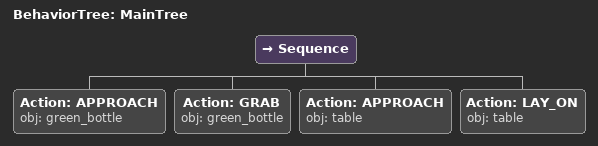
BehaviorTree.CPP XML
<root main_tree_to_execute="MainTree">
  <BehaviorTree ID="MainTree">
    <Sequence>
      <!-- Approach green_bottle -->
      <Action ID="APPROACH" obj="green_bottle" />
      <!-- Grab green_bottle -->
      <Action ID="GRAB" obj="green_bottle" />
      <!-- Approach table -->
      <Action ID="APPROACH" obj="table" />
      <!-- Lay on table -->
      <Action ID="LAY_ON" obj="table" />
    </Sequence>
  </BehaviorTree>
</root>
